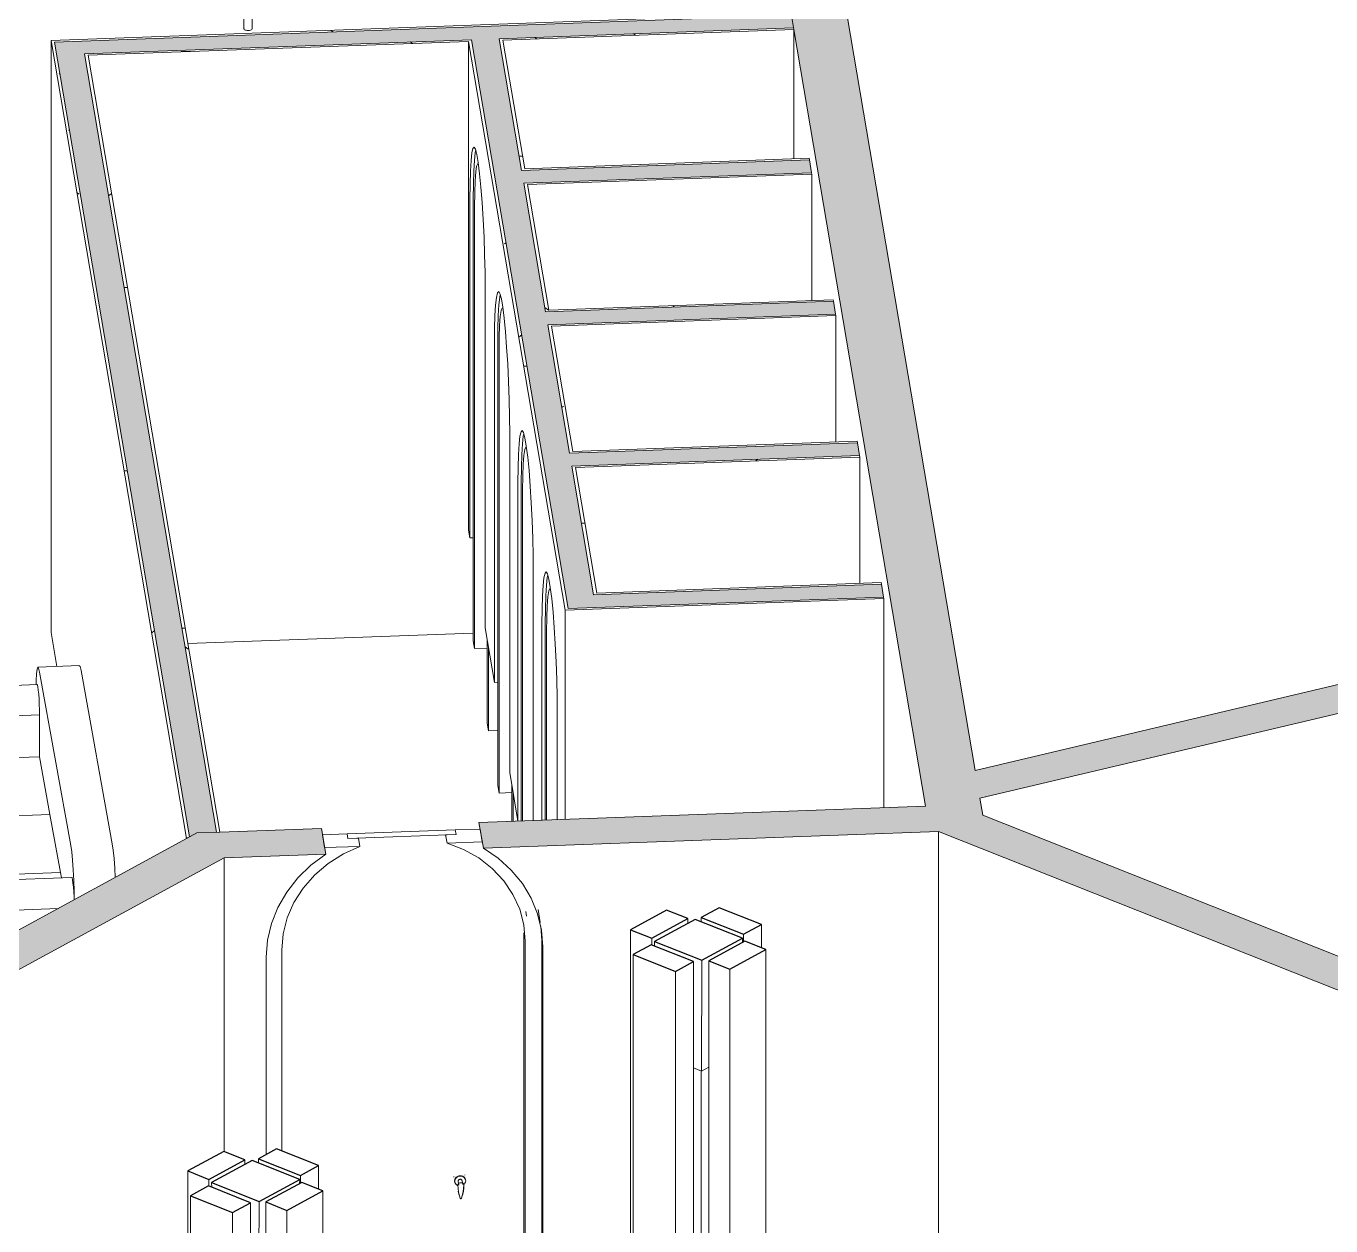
# Model space of a CAD drawing. Header units: millimetres. Extents: x -44545 to 51785, y -22696 to 32686.
# Drawn here: x -2461 to 2243, y 1636 to 5962 of the extents above; entities that cross this region are included whole.
import ezdxf

# ---------------------------------------------------------------- set-up
doc = ezdxf.new("R2010")
doc.units = ezdxf.units.MM
for name, color, linetype, lineweight in [('A-DOOR', 31, 'Continuous', 9), ('A-DOOR-FRAM', 31, 'Continuous', 9), ('A-GENM', 13, 'Continuous', 9), ('A-WALL', 113, 'Continuous', 9), ('A-WALL-FNSH', 113, 'Continuous', 25), ('A-WALL-PATT', 111, 'Continuous', 25), ('I-FURN-PNLS', 30, 'Continuous', 9), ('I-WALL', 2, 'Continuous', 9)]:
    doc.layers.add(name, color=color, linetype=linetype, lineweight=lineweight)
pattern_1 = [(0, (-8200.58, -15301.14), (812.8, 94.516), [33.528, -576.072, 33.528, -3827.272]), (0, (-8200.58, -15301.14), (812.8, 94.516), [-643.128, -576.072, 33.528, -1185.672, -2032]), (0, (-8200.58, -15301.14), (812.8, 94.516), [-2438.4, 33.528, -576.072, 33.528, -1388.872]), (0, (-8200.58, -15301.14), (812.8, 94.516), [-3081.528, -372.872, 33.528, -982.472]), (141.144, (-7895.78, -15253.88), (-582.3776, 280.1508), [21.528, -369.883, -2478.932]), (141.144, (-7895.78, -15253.88), (-582.3776, 280.1508), [-391.41, 21.528, -369.883, -2087.522]), (141.144, (-7895.78, -15253.88), (-582.3776, 280.1508), [-782.821, 21.528, -761.293, -1304.701]), (141.144, (-7895.78, -15253.88), (-582.3776, 280.1508), [-1565.641, 21.528, -369.883, -913.291]), (141.144, (-7895.78, -15253.88), (-582.3776, 280.1508), [-1957.051, 21.528, -239.413, -652.35]), (141.144, (-7895.78, -15253.88), (-582.3776, 280.1508), [-2217.992, 21.528, -630.823]), (218.856, (-7794.18, -15064.85), (-230.4253, -374.6685), [21.528, -369.883, -2478.932]), (218.856, (-7794.18, -15064.85), (-230.4253, -374.6685), [-391.41, 21.528, -369.883, -2087.522]), (218.856, (-7794.18, -15064.85), (-230.4253, -374.6685), [-782.821, 21.528, -761.293, -1304.701]), (218.856, (-7794.18, -15064.85), (-230.4253, -374.6685), [-1565.641, 21.528, -369.883, -913.291]), (218.856, (-7794.18, -15064.85), (-230.4253, -374.6685), [-1957.051, 21.528, -239.413, -652.35]), (218.856, (-7794.18, -15064.85), (-230.4253, -374.6685), [-2217.992, 21.528, -630.823])]

# ---------------------------------------------------------------- blocks, each defined once
blk = doc.blocks.new('Single Arch - wc-V41-3D Section 3')
at = {"layer": 'A-DOOR-FRAM'}
for p, q in [((-589, 3807.1), (-589, 3099)), ((-584.3, 3099.2), (-584.3, 3779.3))]:
    blk.add_line(p, q, dxfattribs=at)
for points in [[(-579.9, 3983.7, 0), (-581.8, 3973.5, 0), (-584.9, 3945.9, 0), (-587.1, 3908, 0), (-588.5, 3861.3, 0), (-589, 3807.1, 0)], [(-584.3, 3779.3, 0), (-583.8, 3829.7, 0), (-582.3, 3872.1, 0), (-579.9, 3904.5, 0), (-576.7, 3925.5, 0), (-572.9, 3934.4, 0), (-570.3, 3933.5, 0)]]:
    blk.add_polyline3d(points, dxfattribs=at)
blk = doc.blocks.new('Single Arch - wc-V42-3D Section 3')
at = {"layer": 'A-DOOR-FRAM'}
for p, q in [((-675.5, 4317.1), (-675.5, 3095.8)), ((-670.8, 3096), (-670.8, 4289.3))]:
    blk.add_line(p, q, dxfattribs=at)
for points in [[(-666.4, 4493.8, 0), (-668.3, 4483.5, 0), (-671.4, 4455.9, 0), (-673.6, 4418.1, 0), (-675, 4371.3, 0), (-675.5, 4317.1, 0)], [(-670.8, 4289.3, 0), (-670.3, 4339.8, 0), (-668.8, 4382.1, 0), (-666.4, 4414.5, 0), (-663.2, 4435.6, 0), (-659.4, 4444.4, 0), (-656.7, 4443.5, 0)]]:
    blk.add_polyline3d(points, dxfattribs=at)
blk = doc.blocks.new('Single Arch - wc-V43-3D Section 3')
at = {"layer": 'A-DOOR-FRAM'}
for p, q in [((-760.4, 4817.9), (-760.4, 3224.5)), ((-755.7, 3196.7), (-755.7, 4790.1)), ((-760.4, 3224.5), (-755.7, 3196.7)), ((-710.1, 3198.4), (-755.7, 3196.7)), ((-710.1, 3094.5), (-710.1, 3228.6)), ((-705.4, 3200.7), (-705.4, 3094.7))]:
    blk.add_line(p, q, dxfattribs=at)
for points in [[(-751.3, 4994.6, 0), (-753.2, 4984.3, 0), (-756.3, 4956.7, 0), (-758.6, 4918.9, 0), (-759.9, 4872.1, 0), (-760.4, 4817.9, 0)], [(-755.7, 4790.1, 0), (-755.2, 4840.6, 0), (-753.7, 4882.9, 0), (-751.3, 4915.3, 0), (-748.2, 4936.4, 0), (-744.3, 4945.2, 0), (-741.7, 4944.3, 0)]]:
    blk.add_polyline3d(points, dxfattribs=at)
blk = doc.blocks.new('Single Arch - wc-V44-3D Section 3')
at = {"layer": 'A-DOOR-FRAM'}
for p, q in [((-848.8, 5339.1), (-848.8, 3745.7)), ((-844.1, 3717.9), (-844.1, 5311.3)), ((-848.8, 3745.7), (-844.1, 3717.9)), ((-798.5, 3719.6), (-844.1, 3717.9)), ((-798.5, 3448.9), (-798.5, 3749.7)), ((-793.8, 3721.9), (-793.8, 3421.1)), ((-793.8, 3421.1), (-798.5, 3448.9)), ((-760.4, 3422.3), (-793.8, 3421.1))]:
    blk.add_line(p, q, dxfattribs=at)
for points in [[(-839.7, 5515.8, 0), (-841.6, 5505.5, 0), (-844.7, 5477.9, 0), (-846.9, 5440.1, 0), (-848.3, 5393.3, 0), (-848.8, 5339.1, 0)], [(-844.1, 5311.3, 0), (-843.6, 5361.7, 0), (-842.1, 5404.1, 0), (-839.7, 5436.5, 0), (-836.5, 5457.6, 0), (-832.7, 5466.4, 0), (-830, 5465.5, 0)]]:
    blk.add_polyline3d(points, dxfattribs=at)
blk = doc.blocks.new('Arch - 750 x 2100 mm-239388-3D Section 3')
at = {"layer": 'A-DOOR', "lineweight": 18}
for p, q in [((-913.3, 3063.8), (-1303, 3049.5)), ((-910.5, 3047.5), (-913.3, 3063.8)), ((-1303, 3049.5), (-1300.3, 3033.2)), ((-1300.3, 3033.2), (-910.5, 3047.5))]:
    blk.add_line(p, q, dxfattribs=at)
at = {"layer": 'A-DOOR'}
for p, q in [((-656.8, 2752.7), (-659.6, 2769)), ((-918.8, 1813.4), (-918.5, 1812)), ((-915.3, 1793.8), (-916, 1798.4)), ((-915.8, 1795.8), (-915.5, 1794.4)), ((-902.7, 1796.5), (-900.4, 1782.6)), ((-894.9, 1791.4), (-893.4, 1791.5)), ((-893.4, 1791.5), (-892, 1791.5)), ((-886.5, 1785), (-888.9, 1798.9)), ((-879.1, 1818.7), (-879.3, 1820.1)), ((-876.1, 1801.1), (-876.3, 1802.4)), ((-1390.5, 895.7), (-666.8, 922.3))]:
    blk.add_line(p, q, dxfattribs=at)
for points in [[(-916, 1798.4, 0), (-915.3, 1803, 0), (-913.3, 1807.3, 0), (-910.1, 1811.1, 0), (-906, 1814.1, 0), (-901.2, 1816, 0), (-896, 1816.8, 0), (-890.9, 1816.4, 0), (-886.1, 1814.8, 0), (-881.9, 1812.1, 0), (-878.8, 1808.6, 0), (-876.8, 1804.4, 0), (-876.1, 1800.3, 0)], [(-875.9, 1798.4, 0), (-876.6, 1803, 0), (-878.5, 1807.2, 0), (-881.7, 1810.8, 0), (-885.8, 1813.4, 0), (-890.6, 1815, 0), (-895.8, 1815.4, 0), (-901, 1814.6, 0), (-905.8, 1812.7, 0), (-909.9, 1809.7, 0), (-913.1, 1805.9, 0), (-915.1, 1801.6, 0), (-915.7, 1797, 0)], [(-915.7, 1797, 0), (-915.1, 1792.4, 0), (-913.1, 1788.2, 0), (-909.9, 1784.7, 0), (-905.8, 1782, 0), (-904.3, 1781.4, 0)], [(-904.4, 1782.7, 0), (-904, 1784.9, 0), (-903.1, 1786.9, 0), (-901.6, 1788.7, 0), (-899.7, 1790.1, 0), (-897.4, 1791, 0), (-894.9, 1791.4, 0)], [(-902.8, 1797.5, 0), (-902.5, 1799.1, 0), (-901.9, 1800.6, 0), (-900.7, 1801.9, 0), (-899.3, 1803, 0), (-897.6, 1803.6, 0), (-895.8, 1803.9, 0), (-894, 1803.8, 0), (-892.3, 1803.2, 0), (-890.9, 1802.3, 0), (-889.8, 1801, 0), (-889.1, 1799.6, 0)], [(-892, 1791.5, 0), (-889.5, 1791.3, 0), (-887.2, 1790.6, 0), (-885.3, 1789.3, 0), (-883.8, 1787.6, 0), (-882.9, 1785.7, 0), (-882.5, 1783.5, 0)], [(-881.7, 1785.7, 0), (-878.5, 1789.5, 0), (-876.6, 1793.8, 0), (-875.9, 1798.4, 0)], [(-895.3, 1735.2, 0), (-902.1, 1758.6, 0), (-904.4, 1782.7, 0)], [(-902.6, 1761.2, 0), (-900.3, 1750.7, 0), (-897.4, 1740.8, 0), (-895.3, 1735.1, 0)], [(-882.5, 1783.5, 0), (-884.8, 1759.2, 0), (-891.6, 1735.4, 0)], [(-882.5, 1783.1, 0), (-883, 1771.8, 0), (-884.4, 1760.8, 0), (-886.7, 1750.3, 0), (-889.6, 1740.5, 0), (-891.6, 1735.1, 0)], [(-882.5, 1783.1, 0), (-882.5, 1783.9, 0), (-882.6, 1784.7, 0)], [(-891.6, 1735.1, 0), (-891.7, 1735, 0), (-891.8, 1734.9, 0), (-891.9, 1734.7, 0), (-891.9, 1734.6, 0), (-892, 1734.5, 0), (-892.1, 1734.4, 0), (-892.2, 1734.3, 0), (-892.3, 1734.3, 0), (-892.3, 1734.2, 0), (-892.4, 1734.2, 0), (-892.5, 1734.1, 0), (-892.5, 1734.1, 0), (-892.6, 1734, 0), (-892.7, 1734, 0), (-892.7, 1734, 0), (-892.8, 1734, 0), (-892.8, 1733.9, 0), (-892.9, 1733.9, 0), (-892.9, 1733.9, 0), (-893, 1733.9, 0), (-893, 1733.9, 0), (-893, 1733.9, 0), (-893.1, 1733.9, 0), (-893.1, 1733.8, 0), (-893.2, 1733.8, 0), (-893.2, 1733.8, 0), (-893.2, 1733.8, 0), (-893.3, 1733.8, 0), (-893.3, 1733.8, 0), (-893.3, 1733.8, 0), (-893.3, 1733.8, 0), (-893.4, 1733.8, 0), (-893.4, 1733.8, 0), (-893.4, 1733.8, 0), (-893.5, 1733.8, 0), (-893.5, 1733.8, 0), (-893.5, 1733.8, 0), (-893.5, 1733.8, 0), (-893.6, 1733.8, 0), (-893.6, 1733.8, 0), (-893.6, 1733.8, 0), (-893.7, 1733.8, 0), (-893.7, 1733.8, 0), (-893.7, 1733.8, 0), (-893.8, 1733.8, 0), (-893.8, 1733.8, 0), (-893.8, 1733.9, 0), (-893.9, 1733.9, 0), (-893.9, 1733.9, 0), (-894, 1733.9, 0), (-894, 1733.9, 0), (-894.1, 1733.9, 0), (-894.1, 1733.9, 0), (-894.2, 1734, 0), (-894.2, 1734, 0), (-894.3, 1734, 0), (-894.3, 1734.1, 0), (-894.4, 1734.1, 0), (-894.5, 1734.1, 0), (-894.5, 1734.2, 0), (-894.6, 1734.3, 0), (-894.7, 1734.3, 0), (-894.8, 1734.4, 0), (-894.9, 1734.5, 0), (-894.9, 1734.6, 0), (-895, 1734.7, 0), (-895.1, 1734.8, 0), (-895.2, 1734.9, 0), (-895.2, 1735.1, 0), (-895.3, 1735.1, 0)], [(-893.4, 1733.9, 0), (-893.9, 1734, 0), (-894.4, 1734.2, 0), (-894.8, 1734.5, 0), (-895.1, 1734.8, 0)], [(-891.8, 1735, 0), (-892.1, 1734.6, 0), (-892.5, 1734.3, 0), (-893, 1734.1, 0), (-893.4, 1733.9, 0)]]:
    blk.add_polyline3d(points, dxfattribs=at)
at = {"layer": 'A-DOOR-FRAM', "lineweight": 18}
for p, q in [((-824.1, 3067), (-913.3, 3063.8)), ((-913.3, 3063.8), (-910.5, 3047.5)), ((-816.2, 3020.7), (-824.1, 3067)), ((-1303, 3049.5), (-1392.2, 3046.2)), ((-1392.2, 3046.2), (-1384.3, 2999.8)), ((-1300.3, 3033.2), (-1303, 3049.5)), ((-1262.4, 3034.6), (-1300.3, 3033.2)), ((-1257.2, 3004.5), (-1262.4, 3034.6)), ((-910.5, 3047.5), (-948.4, 3046.1)), ((-948.4, 3046.1), (-943.3, 3016)), ((-943.3, 3016), (-816.2, 3020.7)), ((-1384.3, 2999.8), (-1257.2, 3004.5))]:
    blk.add_line(p, q, dxfattribs=at)
at = {"layer": 'A-DOOR-FRAM'}
for p, q in [((-607.3, 2730.1), (-615.2, 2776.5)), ((-666.8, 922.3), (-666.8, 2692.8)), ((-601.8, 2664.8), (-605.1, 2715.6)), ((-661.6, 892.1), (-661.6, 2662.6)), ((-601.8, 2664.8), (-601.8, 894.3)), ((-1538.9, 1905.9), (-1538.9, 2630.4)), ((-661.6, 892.1), (-666.8, 922.3)), ((-601.8, 894.3), (-661.6, 892.1))]:
    blk.add_line(p, q, dxfattribs=at)
for points in [[(-943.3, 3016, 0), (-883.6, 2993.2, 0), (-828.9, 2962.5, 0), (-780.3, 2924.6, 0), (-738.9, 2880.5, 0), (-705.7, 2831.1, 0), (-681.4, 2777.5, 0), (-666.6, 2720.9, 0), (-661.6, 2662.6, 0)], [(-1538.9, 2630.4, 0), (-1534, 2689.1, 0), (-1519.2, 2746.7, 0), (-1494.9, 2802.1, 0), (-1461.7, 2854, 0), (-1420.3, 2901.2, 0), (-1371.7, 2942.6, 0), (-1316.9, 2977.3, 0), (-1257.2, 3004.5, 0)]]:
    blk.add_polyline3d(points, dxfattribs=at)
blk = doc.blocks.new('Sofa Three Seater - 1650 x 700 mm-V93-3D Section 3')
at = {"layer": 'A-GENM'}
for p, q in [((-2268.4, 3656.2), (-2417.9, 3650.3)), ((-2299.4, 3007.5), (-2412, 3633.2)), ((-2262.6, 3639.1), (-2149.9, 3013.3)), ((-2421.2, 3588), (-2894.6, 3569.6)), ((-2966.6, 3494.6), (-2966.6, 3007.8)), ((-2885.4, 3459.9), (-2412, 3478.3)), ((-2412, 3478.3), (-2885.4, 3459.9)), ((-2412, 3327.8), (-2412, 3478.3)), ((-2882.2, 3292.4), (-2882.2, 3203.9)), ((-2412, 3327.8), (-2845.5, 3310.9)), ((-2374.5, 3119.2), (-2412, 3327.8)), ((-2882, 3290.8), (-2851.2, 3119.3)), ((-2882, 3221), (-2885.4, 3220.9)), ((-2885.4, 3220.9), (-2819.1, 2852.7)), ((-2885.4, 3220.9), (-2885.4, 2973)), ((-2882, 3202.3), (-2882.2, 3203.9)), ((-2851.2, 3030.8), (-2882, 3202.3)), ((-2374.5, 3119.2), (-2808, 3102.4)), ((-2808, 3102.4), (-2374.5, 3119.2)), ((-2336.9, 2910.7), (-2374.5, 3119.2)), ((-2844.6, 3083.8), (-2844.6, 2995.3)), ((-2844.5, 3082.3), (-2813.6, 2910.8)), ((-2841.2, 2727.6), (-2885.4, 2973)), ((-2844.5, 2993.7), (-2844.6, 2995.3)), ((-2819.1, 2852.7), (-2844.5, 2993.7)), ((-2807.1, 2875.2), (-2807.1, 2862.2)), ((-2806.9, 2873.7), (-2805.1, 2863.3)), ((-2336.9, 2910.7), (-2770.4, 2893.8)), ((-2770.4, 2893.8), (-2336.9, 2910.7)), ((-2296, 2892.7), (-2769.4, 2874.3)), ((-2333.4, 2891.2), (-2336.9, 2910.7)), ((-2841.5, 2799.4), (-2841.5, 2510)), ((-2841.2, 2802.2), (-2841.3, 2796.8)), ((-2841.3, 2796.8), (-2841.2, 2802.2)), ((-2760.2, 2764.6), (-2344.3, 2780.8)), ((-2760.2, 2764.6), (-2344.3, 2780.8))]:
    blk.add_line(p, q, dxfattribs=at)
for points in [[(-2412, 3633.2, 0), (-2415.3, 3646.7, 0), (-2418.3, 3650.2, 0), (-2420.9, 3643.5, 0), (-2422.9, 3627, 0), (-2424.1, 3602, 0), (-2424.4, 3588.7, 0)], [(-2268.8, 3656, 0), (-2265.8, 3652.5, 0), (-2262.6, 3639.1, 0)], [(-2421.4, 3588, 0), (-2419.9, 3586.2, 0), (-2418.3, 3579.5, 0), (-2416.7, 3568.2, 0), (-2415.2, 3553.2, 0), (-2413.9, 3535.4, 0), (-2412.9, 3516.2, 0), (-2412.3, 3496.7, 0), (-2412, 3478.3, 0)], [(-2894.6, 3569.6, 0), (-2897.2, 3569.4, 0), (-2899.9, 3569.2, 0), (-2902.5, 3568.9, 0), (-2905.1, 3568.4, 0), (-2907.7, 3567.9, 0), (-2910.3, 3567.3, 0), (-2912.8, 3566.6, 0), (-2915.4, 3565.8, 0), (-2917.9, 3564.9, 0), (-2920.4, 3563.9, 0), (-2922.8, 3562.8, 0), (-2925.3, 3561.7, 0), (-2927.7, 3560.4, 0), (-2930, 3559.1, 0), (-2932.4, 3557.6, 0), (-2934.7, 3556.1, 0), (-2936.9, 3554.4, 0), (-2939.1, 3552.7, 0), (-2941.3, 3550.8, 0), (-2943.4, 3548.9, 0), (-2945.5, 3546.9, 0), (-2947.4, 3544.7, 0), (-2949.4, 3542.5, 0), (-2951.2, 3540.2, 0), (-2953, 3537.8, 0), (-2954.7, 3535.3, 0), (-2956.3, 3532.6, 0), (-2957.8, 3529.9, 0), (-2959.2, 3527.2, 0), (-2960.5, 3524.3, 0), (-2961.7, 3521.3, 0), (-2962.8, 3518.3, 0), (-2963.8, 3515.2, 0), (-2964.6, 3512, 0), (-2965.3, 3508.8, 0), (-2965.8, 3505.6, 0), (-2966.3, 3502.3, 0), (-2966.5, 3498.9, 0), (-2966.6, 3495.5, 0), (-2966.6, 3494.6, 0)], [(-2894.8, 3569.5, 0), (-2893.3, 3567.8, 0), (-2891.6, 3561, 0), (-2890, 3549.8, 0), (-2888.5, 3534.8, 0), (-2887.2, 3517, 0), (-2886.2, 3497.7, 0), (-2885.6, 3478.2, 0), (-2885.4, 3459.9, 0)], [(-2885.4, 3459.9, 0), (-2885.6, 3478.2, 0), (-2886.2, 3497.7, 0), (-2887.2, 3517, 0), (-2888.5, 3534.8, 0), (-2890, 3549.8, 0), (-2891.6, 3561, 0), (-2893.3, 3567.8, 0), (-2894.8, 3569.5, 0)], [(-2966.4, 3497.5, 0), (-2966.4, 3491.7, 0), (-2962.2, 3482.8, 0), (-2953.2, 3474.7, 0), (-2940.1, 3468, 0), (-2923.6, 3463.1, 0), (-2904.9, 3460.3, 0), (-2885.4, 3459.9, 0)], [(-2885.4, 3459.9, 0), (-2904.9, 3460.3, 0), (-2923.6, 3463.1, 0), (-2940.1, 3468, 0), (-2953.2, 3474.7, 0), (-2962.2, 3482.8, 0), (-2966.4, 3491.7, 0), (-2966.4, 3497.5, 0)], [(-2845.5, 3310.9, 0), (-2855.7, 3309.9, 0), (-2865, 3307.7, 0), (-2872.7, 3304.4, 0), (-2878.4, 3300.3, 0), (-2881.5, 3295.7, 0), (-2882, 3290.8, 0)], [(-2851.2, 3119.3, 0), (-2848.9, 3114.6, 0), (-2844.2, 3110.3, 0), (-2837.1, 3106.7, 0), (-2828.3, 3104.1, 0), (-2818.4, 3102.6, 0), (-2808, 3102.4, 0)], [(-2808, 3102.4, 0), (-2818.2, 3101.3, 0), (-2827.5, 3099.1, 0), (-2835.2, 3095.8, 0), (-2840.8, 3091.7, 0), (-2844, 3087.1, 0), (-2844.5, 3082.3, 0)], [(-2844.6, 3022, 0), (-2848.9, 3026.1, 0), (-2851.2, 3030.8, 0)], [(-2149.9, 3013.3, 0), (-2146.7, 2990.8, 0), (-2143.6, 2960.8, 0), (-2141.1, 2925.3, 0), (-2139.3, 2892.5, 0)], [(-2885.4, 2973, 0), (-2904.9, 2973.4, 0), (-2923.6, 2976.2, 0), (-2940.1, 2981.1, 0), (-2953.2, 2987.9, 0), (-2962.2, 2995.9, 0), (-2966.4, 3004.8, 0), (-2966.6, 3009.1, 0)], [(-2286.9, 2811.9, 0), (-2287.3, 2841.9, 0), (-2288.5, 2880.9, 0), (-2290.5, 2919.4, 0), (-2293.1, 2954.9, 0), (-2296.1, 2985, 0), (-2299.4, 3007.5, 0)], [(-2769.4, 2874.3, 0), (-2772, 2874.2, 0), (-2774.7, 2873.9, 0), (-2777.3, 2873.6, 0), (-2779.9, 2873.2, 0), (-2782.5, 2872.6, 0), (-2785.1, 2872, 0), (-2787.6, 2871.3, 0), (-2790.2, 2870.5, 0), (-2792.7, 2869.6, 0), (-2795.2, 2868.7, 0), (-2797.6, 2867.6, 0), (-2800.1, 2866.4, 0), (-2802.5, 2865.2, 0), (-2804.9, 2863.8, 0), (-2807.2, 2862.3, 0), (-2809.5, 2860.8, 0), (-2811.7, 2859.2, 0), (-2814, 2857.4, 0), (-2816.1, 2855.6, 0), (-2818.2, 2853.6, 0), (-2820.3, 2851.6, 0), (-2822.3, 2849.5, 0), (-2824.2, 2847.3, 0), (-2826, 2844.9, 0), (-2827.8, 2842.5, 0), (-2829.5, 2840, 0), (-2831.1, 2837.4, 0), (-2832.6, 2834.7, 0), (-2834, 2831.9, 0), (-2835.4, 2829, 0), (-2836.6, 2826.1, 0), (-2837.6, 2823, 0), (-2838.6, 2819.9, 0), (-2839.4, 2816.8, 0), (-2840.1, 2813.6, 0), (-2840.7, 2810.3, 0), (-2841.1, 2807, 0), (-2841.3, 2803.6, 0), (-2841.5, 2800.3, 0), (-2841.5, 2799.4, 0)], [(-2813.6, 2910.8, 0), (-2811.4, 2906, 0), (-2806.6, 2901.7, 0), (-2799.6, 2898.1, 0), (-2790.8, 2895.5, 0), (-2780.8, 2894, 0), (-2770.4, 2893.8, 0)], [(-2770.4, 2893.8, 0), (-2780.6, 2892.7, 0), (-2789.9, 2890.5, 0), (-2797.6, 2887.2, 0), (-2803.3, 2883.2, 0), (-2806.4, 2878.5, 0), (-2806.9, 2873.7, 0)], [(-2769.6, 2874.2, 0), (-2768.1, 2872.5, 0), (-2766.5, 2865.8, 0), (-2764.8, 2854.5, 0), (-2763.3, 2839.5, 0), (-2762, 2821.7, 0), (-2761, 2802.5, 0), (-2760.4, 2783, 0), (-2760.2, 2764.6, 0)], [(-2760.2, 2764.6, 0), (-2760.4, 2783, 0), (-2761, 2802.5, 0), (-2762, 2821.7, 0), (-2763.3, 2839.5, 0), (-2764.8, 2854.5, 0), (-2766.5, 2865.8, 0), (-2768.1, 2872.5, 0), (-2769.6, 2874.2, 0)], [(-2296.2, 2892.7, 0), (-2294.7, 2890.9, 0), (-2293.1, 2884.2, 0), (-2291.5, 2872.9, 0), (-2290, 2857.9, 0), (-2288.7, 2840.2, 0), (-2287.7, 2820.9, 0), (-2287.4, 2811.8, 0)], [(-2841.2, 2796.5, 0), (-2837, 2787.6, 0), (-2828.1, 2779.5, 0), (-2814.9, 2772.7, 0), (-2798.4, 2767.8, 0), (-2779.8, 2765, 0), (-2760.2, 2764.6, 0)], [(-2760.2, 2764.6, 0), (-2779.8, 2765, 0), (-2798.4, 2767.8, 0), (-2814.9, 2772.7, 0), (-2828.1, 2779.5, 0), (-2837, 2787.6, 0), (-2841.2, 2796.5, 0)]]:
    blk.add_polyline3d(points, dxfattribs=at)
blk = doc.blocks.new('Table Dining 4 Seater-Circular - 1200 mm dia-V94-3D Section 3')
at = {"layer": 'I-FURN-PNLS'}
for p, q in [((-1675.5, 6369.2), (-1675.5, 5953.4)), ((-1645.5, 5953.4), (-1645.5, 6369.2))]:
    blk.add_line(p, q, dxfattribs=at)
for points in [[(-1649.1, 5948.9, 0), (-1652, 5947.6, 0), (-1655.5, 5946.8, 0), (-1659.3, 5946.4, 0), (-1663.2, 5946.5, 0), (-1667, 5947.1, 0), (-1670.2, 5948.1, 0), (-1672.9, 5949.4, 0), (-1674.6, 5951.1, 0), (-1675.5, 5952.8, 0), (-1675.5, 5953.4, 0)], [(-1645.5, 5953.9, 0), (-1645.8, 5952.1, 0), (-1647, 5950.4, 0), (-1649.1, 5948.9, 0)]]:
    blk.add_polyline3d(points, dxfattribs=at)
blk = doc.blocks.new('Family8 - COLUMN-V134-3D Section 3')
at = {"layer": 'A-GENM', "lineweight": 25}
for p, q in [((38, 2783.3), (-26.9, 2747.9)), ((189.8, 2723), (38, 2783.3)), ((-151.8, 2774.2), (-281.4, 2703.6)), ((-205.4, 2673.4), (-75.7, 2744)), ((-49.3, 2741.3), (-195.6, 2661.6)), ((-75.7, 2744), (-151.8, 2774.2)), ((122, 2673.3), (-49.3, 2741.3)), ((-26.9, 2747.9), (124.9, 2687.6)), ((-281.4, 2703.6), (-205.4, 2673.4)), ((124.9, 2687.6), (189.8, 2723)), ((-206.9, 2649.5), (-271.8, 2614.1)), ((-55, 2589.2), (-206.9, 2649.5)), ((-195.6, 2661.6), (-24.3, 2593.6)), ((-24.3, 2593.6), (122, 2673.3)), ((129.8, 2662.4), (0.1, 2591.8)), ((205.8, 2632.2), (129.8, 2662.4)), ((-271.8, 2614.1), (-120, 2553.8)), ((-120, 2553.8), (-55, 2589.2)), ((0.1, 2591.8), (76.2, 2561.6)), ((76.2, 2561.6), (205.8, 2632.2))]:
    blk.add_line(p, q, dxfattribs=at)
at = {"layer": 'A-GENM'}
for p, q in [((-75.7, 2744), (-75.7, 2727)), ((-26.9, 2747.9), (-26.9, 2732.5)), ((-281.4, 2703.6), (-281.4, 436.6)), ((124.9, 2687.6), (124.9, 2659.7)), ((189.8, 2638.5), (189.8, 2723)), ((-205.4, 2673.4), (-205.4, 2648.9)), ((-195.6, 2661.6), (-194.8, 2644.7)), ((121.3, 2657.8), (122, 2673.3)), ((-271.8, 347.1), (-271.8, 2614.1)), ((-55, 2589.2), (-55, 322.2)), ((-25.7, 2193.9), (-24.3, 2593.6)), ((0.1, 2591.8), (0.1, 324.8)), ((205.8, 2632.2), (205.8, 365.2)), ((-120, 2553.8), (-120, 286.8)), ((76.2, 294.6), (76.2, 2561.6)), ((-25.7, 2193.9), (-55, 2205.6)), ((-26.9, 2194.4), (-26.9, 481)), ((0.1, 2208), (-25.7, 2193.9))]:
    blk.add_line(p, q, dxfattribs=at)

msp = doc.modelspace()

# ---------------------------------------------------------------- hatches: boundary and pattern name
at = {"layer": 'A-WALL-PATT', "lineweight": 9}
for points in [[(1010.4, 2985.5), (1.4, 8935.8), (-182.2, 8835.8), (795.3, 3070.9), (891.7, 3032.7)], [(977.8, 3177.9), (6404.9, 4464.6), (6240.3, 4530), (960.8, 3278.3)], [(10166, -650.4), (10448, -640), (988.2, 3116.7), (1010.4, 2985.5), (10144.9, -642)], [(-3587.2, 2103.7), (-3305.2, 2114.1), (-1562.9, 3063.3), (-1844.8, 3052.9), (-2893.6, 2481.5)]]:
    msp.add_hatch(color=256, dxfattribs=at).paths.add_polyline_path(points, flags=0)
h = msp.add_hatch(dxfattribs=at)
h.set_pattern_fill('FP_1', color=256, style=0, pattern_type=2)
h.set_pattern_definition(pattern_1)
h.paths.add_polyline_path([(-2357.7, 5904.8), (298.3, 6002.2), (297.3, 6007.8), (-2358.6, 5910.4)], flags=0)
at = {"layer": 'A-WALL-PATT'}
for points in [[(-2250.1, 5862.1), (306.1, 5955.9), (298.3, 6002.2), (-2258, 5908.4)], [(-1871.6, 3038.3), (-1844.8, 3052.9), (-1774.2, 3055.5), (-2258, 5908.4), (-2357.7, 5904.8), (-1884.3, 3113)], [(-514.5, 3908.3), (-414.8, 3911.9), (-754.8, 5916.9), (-854.5, 5913.3), (-515.4, 3913.8)], [(-666.4, 5395.7), (370.8, 5433.8), (363, 5480.2), (-674.3, 5442.1)], [(-579.9, 4885.7), (457.3, 4923.7), (449.4, 4970.1), (-587.8, 4932), (-580.3, 4888.3)], [(-493.4, 4375.6), (543.8, 4413.7), (535.9, 4460), (-501.3, 4422), (-493.8, 4378.1)], [(-506.6, 3861.9), (630.3, 3903.6), (622.4, 3950), (-514.5, 3908.3), (-513.7, 3903.7)]]:
    msp.add_hatch(color=256, dxfattribs=at).paths.add_polyline_path(points, flags=0)
at = {"layer": 'A-WALL-PATT', "lineweight": 9}
h = msp.add_hatch(dxfattribs=at)
h.set_pattern_fill('FP_1', color=256, style=0, pattern_type=2)
h.set_pattern_definition(pattern_1)
h.paths.add_polyline_path([(-2237.2, 5857), (-853.5, 5907.7), (-854.5, 5913.3), (-2238.2, 5862.5)], flags=0)
h.paths.add_polyline_path([(-753.8, 5911.4), (307.1, 5950.3), (306.1, 5955.9), (-754.8, 5916.9)], flags=0)
h = msp.add_hatch(dxfattribs=at)
h.set_pattern_fill('FP_1', color=256, style=0, pattern_type=2)
h.set_pattern_definition(pattern_1)
h.paths.add_polyline_path([(-1882.6, 3032.3), (-1871.6, 3038.3), (-2358.6, 5910.4), (-2370.6, 5909.9), (-1896.3, 3113)], flags=0)
h = msp.add_hatch(dxfattribs=at)
h.set_pattern_fill('FP_1', color=256, style=0, pattern_type=2)
h.set_pattern_definition(pattern_1)
h.paths.add_polyline_path([(-518.6, 3861.5), (-506.6, 3861.9), (-853.5, 5907.7), (-865.5, 5907.3), (-525.7, 3903.7)], flags=0)
h = msp.add_hatch(dxfattribs=at)
h.set_pattern_fill('FP_1', color=256, style=0, pattern_type=2)
h.set_pattern_definition(pattern_1)
h.paths.add_polyline_path([(-415.7, 3917.5), (-403.8, 3917.9), (-481.4, 4376.1), (-493.4, 4375.6), (-440.2, 4061.8)], flags=0)
h.paths.add_polyline_path([(-501.3, 4422), (-489.3, 4422.4), (-567.9, 4886.1), (-579.9, 4885.7), (-547.5, 4694.3)], flags=0)
h.paths.add_polyline_path([(-587.8, 4932), (-575.8, 4932.5), (-654.4, 5396.2), (-666.4, 5395.7), (-601.1, 5010.6)], flags=0)
h.paths.add_polyline_path([(-674.3, 5442.1), (-662.3, 5442.6), (-741.9, 5911.8), (-753.8, 5911.4), (-681.5, 5485)], flags=0)
h = msp.add_hatch(dxfattribs=at)
h.set_pattern_fill('FP_1', color=256, style=0, pattern_type=2)
h.set_pattern_definition(pattern_1)
h.paths.add_polyline_path([(-1774.2, 3055.5), (-1762.3, 3055.9), (-2238.2, 5862.5), (-2250.1, 5862.1), (-1784, 3113)], flags=0)
h = msp.add_hatch(dxfattribs=at)
h.set_pattern_fill('FP_1', color=256, style=0, pattern_type=2)
h.set_pattern_definition(pattern_1)
h.paths.add_polyline_path([(-575.8, 4932.5), (449.4, 4970.1), (448.5, 4975.7), (-576.7, 4938.1)], flags=0)
h = msp.add_hatch(dxfattribs=at)
h.set_pattern_fill('FP_1', color=256, style=0, pattern_type=2)
h.set_pattern_definition(pattern_1)
h.paths.add_polyline_path([(-480.5, 4370.5), (544.7, 4408.1), (543.8, 4413.7), (-481.4, 4376.1)], flags=0)
h = msp.add_hatch(color=256, dxfattribs=at)
h.paths.add_polyline_path([(-1746.5, 2963.2), (-1380.4, 2976.6), (-1396.1, 3069.4), (-1562.9, 3063.3), (-1631.8, 3025.7)], flags=0)
h.paths.add_polyline_path([(-812.3, 2997.5), (828.7, 3057.7), (795.3, 3070.9), (782, 3149.3), (-828, 3090.2)], flags=0)

# ---------------------------------------------------------------- linework, layer by layer
at = {"layer": 'A-WALL', "color": 1, "lineweight": 18}
for p, q in [((960.8, 3278.3), (23.7, 8804.7)), ((307.1, 5950.3), (782, 3149.3)), ((370.8, 5433.8), (363, 5480.2)), ((457.3, 4923.7), (449.4, 4970.1)), ((6240.3, 4530), (960.8, 3278.3)), ((543.8, 4413.7), (535.9, 4460)), ((977.8, 3177.9), (6212, 4418.9)), ((630.3, 3903.6), (622.4, 3950)), ((988.2, 3116.7), (977.8, 3177.9)), ((782, 3149.3), (-828, 3090.2)), ((7957.1, 349.1), (988.2, 3116.7)), ((-1396.1, 3069.4), (-1762.3, 3055.9)), ((-1380.4, 2976.6), (-1396.1, 3069.4)), ((-828, 3090.2), (-812.3, 2997.5)), ((-812.3, 2997.5), (828.7, 3057.7)), ((828.7, 3057.7), (10079.3, -616)), ((-1882.6, 3032.3), (-3587.2, 2103.7)), ((-3488.8, 2014), (-1746.5, 2963.2)), ((-1746.5, 2963.2), (-1380.4, 2976.6))]:
    msp.add_line(p, q, dxfattribs=at)
at = {"layer": 'A-WALL'}
for p, q in [((-2357.7, 5904.8), (298.3, 6002.2)), ((307.1, 5950.3), (297.3, 6007.8)), ((-754.8, 5916.9), (306.1, 5955.9)), ((-1871.6, 3038.3), (-2357.7, 5904.8)), ((-2250.1, 5862.1), (-854.5, 5913.3)), ((-506.6, 3861.9), (-854.5, 5913.3)), ((-674.3, 5442.1), (-754.8, 5916.9)), ((-1774.2, 3055.5), (-2250.1, 5862.1)), ((363, 5480.2), (-674.3, 5442.1)), ((370.8, 5433.8), (-666.4, 5395.7)), ((-587.8, 4932), (-666.4, 5395.7)), ((449.4, 4970.1), (-587.8, 4932)), ((457.3, 4923.7), (-579.9, 4885.7)), ((-501.3, 4422), (-579.9, 4885.7)), ((535.9, 4460), (-501.3, 4422)), ((543.8, 4413.7), (-493.4, 4375.6)), ((-414.8, 3911.9), (-493.4, 4375.6)), ((622.4, 3950), (-414.8, 3911.9)), ((630.3, 3903.6), (-506.6, 3861.9)), ((828.7, 923.5), (828.7, 3057.7)), ((-1882.6, 3032.3), (-1844.8, 3052.9)), ((-1762.3, 3055.9), (-1844.8, 3052.9)), ((-1746.5, 2963.2), (-1746.5, 1903.9)), ((-597.9, 2641.6), (-597.9, 871.1)), ((-1594.8, 1893.8), (-1594.8, 2605.1))]:
    msp.add_line(p, q, dxfattribs=at)
for points in [[(-1594.8, 2605.1, 0), (-1590.1, 2666, 0), (-1576, 2726.2, 0), (-1552.8, 2784.4, 0), (-1521, 2839.5, 0), (-1481.1, 2890.6, 0), (-1434, 2936.6, 0), (-1380.4, 2976.6, 0)], [(-812.3, 2997.5, 0), (-758.7, 2961.3, 0), (-711.6, 2918.8, 0), (-671.7, 2870.7, 0), (-639.9, 2817.9, 0), (-616.7, 2761.4, 0), (-602.6, 2702.3, 0), (-597.9, 2641.6, 0)]]:
    msp.add_polyline3d(points, dxfattribs=at)
at = {"layer": 'A-WALL-FNSH', "color": 5, "lineweight": 18}
for p, q in [((297.3, 6007.8), (-2370.6, 5909.9)), ((-741.9, 5911.8), (307.1, 5950.3)), ((-2370.6, 5909.9), (-1882.6, 3032.3)), ((-2237.2, 5857), (-865.5, 5907.3)), ((-865.5, 5907.3), (-517.6, 3855.9)), ((-663.2, 5448.1), (-741.9, 5911.8)), ((-1762.3, 3055.9), (-2237.2, 5857)), ((362, 5485.7), (-663.2, 5448.1)), ((363, 5480.2), (362, 5485.7)), ((-653.5, 5390.6), (371.8, 5428.2)), ((371.8, 5428.2), (370.8, 5433.8)), ((-576.7, 4938.1), (-653.5, 5390.6)), ((448.5, 4975.7), (-576.7, 4938.1)), ((449.4, 4970.1), (448.5, 4975.7)), ((-567, 4880.6), (458.3, 4918.2)), ((458.3, 4918.2), (457.3, 4923.7)), ((-490.2, 4428), (-567, 4880.6)), ((535, 4465.6), (-490.2, 4428)), ((535.9, 4460), (535, 4465.6)), ((-480.5, 4370.5), (544.7, 4408.1)), ((544.7, 4408.1), (543.8, 4413.7)), ((-403.8, 3917.9), (-480.5, 4370.5)), ((621.5, 3955.5), (-403.8, 3917.9)), ((622.4, 3950), (621.5, 3955.5)), ((-517.6, 3855.9), (631.2, 3898)), ((631.2, 3898), (630.3, 3903.6))]:
    msp.add_line(p, q, dxfattribs=at)
at = {"layer": 'I-WALL'}
for p, q in [((307.1, 5483.7), (307.1, 5950.3)), ((-2370.6, 5909.9), (-2370.6, 3775.7)), ((-865.5, 5907.3), (-865.5, 4144.9)), ((371.8, 4972.8), (371.8, 5428.2)), ((-860.8, 4117.1), (-860.8, 5338.7)), ((-805.7, 5014.1), (-805.7, 3792.5)), ((458.3, 4462.8), (458.3, 4918.2)), ((-772.4, 3595.9), (-772.4, 4817.5)), ((-717.3, 4492.9), (-717.3, 3271.3)), ((544.7, 3952.7), (544.7, 4408.1)), ((-687.5, 3095.4), (-687.5, 4316.7)), ((-865.5, 4144.9), (-860.8, 4117.1)), ((-848.8, 4117.5), (-860.8, 4117.1)), ((-632.4, 3992.1), (-632.4, 3097.4)), ((631.2, 3143.7), (631.2, 3898)), ((-517.6, 3855.9), (-517.6, 3101.6)), ((-2370.6, 3775.7), (-2349.8, 3652.9)), ((-1877.6, 3736), (-848.7, 3773.7)), ((-805.7, 3792.5), (-772.4, 3595.9)), ((-601, 3098.5), (-601, 3806.6)), ((-760.4, 3596.3), (-772.4, 3595.9)), ((-545.9, 3482.1), (-545.9, 3100.6)), ((-717.3, 3271.3), (-687.5, 3095.4))]:
    msp.add_line(p, q, dxfattribs=at)
for points in [[(-860.8, 5338.7, 0), (-860.3, 5392.9, 0), (-858.9, 5439.7, 0), (-856.6, 5477.5, 0), (-853.6, 5505.1, 0), (-849.8, 5521.5, 0), (-845.5, 5526.1, 0), (-840.8, 5518.8, 0), (-835.8, 5499.9, 0), (-830.7, 5469.9, 0), (-825.7, 5430, 0), (-821, 5381.4, 0), (-816.7, 5325.8, 0), (-812.9, 5265.2, 0), (-809.8, 5201.5, 0), (-807.6, 5137, 0), (-806.2, 5073.8, 0), (-805.7, 5014.1, 0)], [(-772.4, 4817.5, 0), (-771.9, 4871.7, 0), (-770.5, 4918.5, 0), (-768.3, 4956.3, 0), (-765.2, 4983.9, 0), (-761.4, 5000.3, 0), (-757.1, 5004.9, 0), (-752.4, 4997.6, 0), (-747.4, 4978.7, 0), (-742.3, 4948.7, 0), (-737.3, 4908.8, 0), (-732.6, 4860.2, 0), (-728.3, 4804.7, 0), (-724.5, 4744, 0), (-721.5, 4680.3, 0), (-719.2, 4615.8, 0), (-717.8, 4552.6, 0), (-717.3, 4492.9, 0)], [(-687.5, 4316.7, 0), (-687, 4370.9, 0), (-685.6, 4417.7, 0), (-683.3, 4455.5, 0), (-680.3, 4483.1, 0), (-676.5, 4499.5, 0), (-672.2, 4504.1, 0), (-667.5, 4496.8, 0), (-662.5, 4477.9, 0), (-657.4, 4448, 0), (-652.4, 4408, 0), (-647.7, 4359.4, 0), (-643.4, 4303.9, 0), (-639.6, 4243.2, 0), (-636.5, 4179.5, 0), (-634.3, 4115, 0), (-632.9, 4051.8, 0), (-632.4, 3992.1, 0)], [(-601, 3806.6, 0), (-600.5, 3860.8, 0), (-599.1, 3907.6, 0), (-596.8, 3945.4, 0), (-593.8, 3973, 0), (-590, 3989.4, 0), (-585.7, 3994, 0), (-581, 3986.8, 0), (-576, 3967.8, 0), (-570.9, 3937.9, 0), (-565.9, 3897.9, 0), (-561.2, 3849.4, 0), (-556.9, 3793.8, 0), (-553.1, 3733.1, 0), (-550.1, 3669.5, 0), (-547.8, 3604.9, 0), (-546.4, 3541.8, 0), (-545.9, 3482.1, 0)]]:
    msp.add_polyline3d(points, dxfattribs=at)

# ---------------------------------------------------------------- block references
at = {"layer": 'A-DOOR'}
for name in ['Single Arch - wc-V44-3D Section 3', 'Single Arch - wc-V43-3D Section 3', 'Single Arch - wc-V42-3D Section 3', 'Single Arch - wc-V41-3D Section 3', 'Arch - 750 x 2100 mm-239388-3D Section 3']:
    msp.add_blockref(name, (0, 0), dxfattribs=at)
at = {"layer": 'A-GENM'}
for name, p in [('Sofa Three Seater - 1650 x 700 mm-V93-3D Section 3', (0, 0)), ('Family8 - COLUMN-V134-3D Section 3', (0, 0)), ('Family8 - COLUMN-V134-3D Section 3', (-1596.4, -869.7))]:
    msp.add_blockref(name, p, dxfattribs=at)
at = {"layer": 'I-FURN-PNLS'}
msp.add_blockref('Table Dining 4 Seater-Circular - 1200 mm dia-V94-3D Section 3', (0, 0), dxfattribs=at)

doc.saveas('drawing.dxf')
